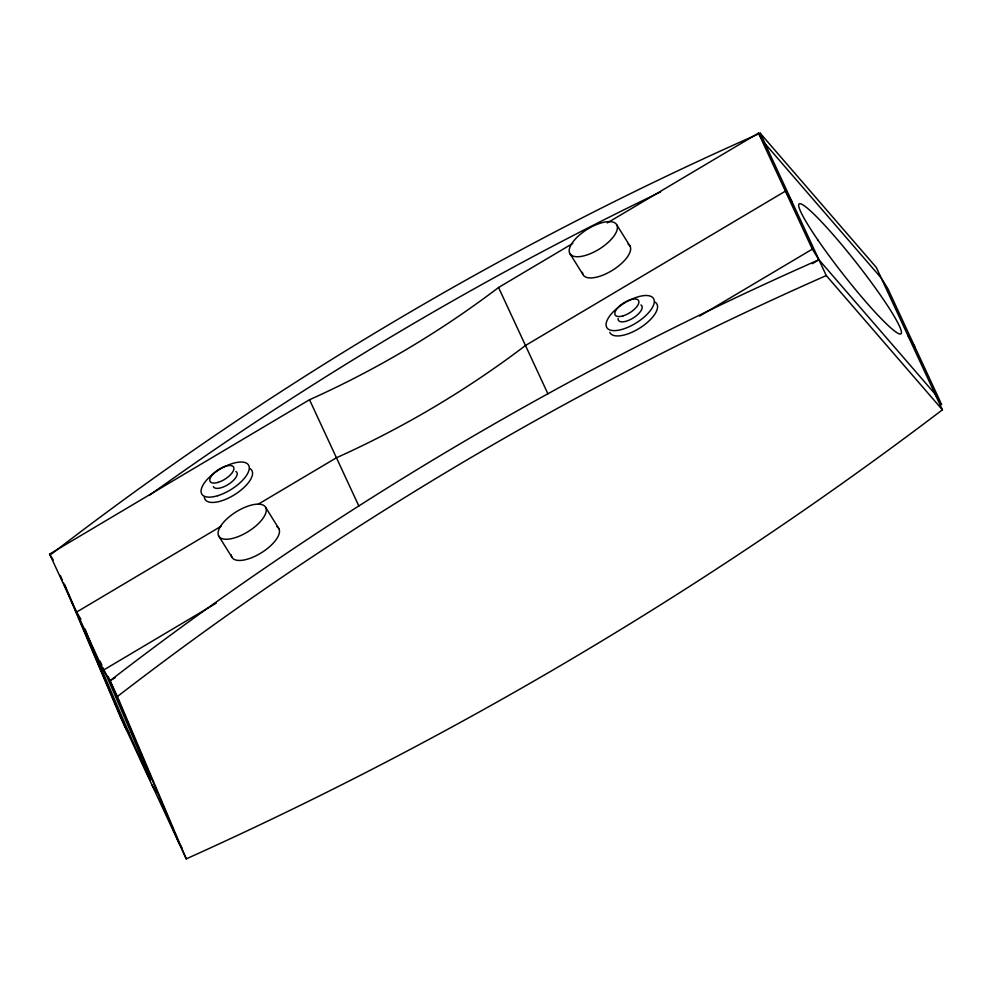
<?xml version="1.0" encoding="UTF-8"?>
<svg xmlns="http://www.w3.org/2000/svg" width="992" height="992" viewBox="0 0 992 992"><rect width="100%" height="100%" fill="white"/><g stroke="black" fill="none" stroke-linecap="round" stroke-linejoin="round"><path stroke-width="1.49" d="M181.871 847.751L178.932 843.039L110.062 680.71L103.453 670.121L49.6 554.119L309.516 399.751A883.822 801.015 -24.9 0 0 498.554 287.494L572.818 243.4M607.29 222.915L758.471 133.139L765.08 143.728L881.206 277.996L887.815 288.585L941.668 404.6L935.059 393.998L818.921 259.743L812.324 249.153L758.471 133.139M221.067 526.281L76.52 612.114L80.935 619.182M258.205 504.221L336.449 457.758A883.822 801.015 -24.9 0 0 525.475 345.501L785.391 191.146L792 201.736M103.453 670.121L216.169 603.186M699.596 316.088L812.324 249.153M115.382 677.548L110.062 680.71A3108.866 2817.59 -24.9 0 1 818.921 259.743L812.262 263.698M51.311 554.156A3108.866 2817.59 -24.9 0 1 760.182 133.188L876.308 267.443L942.4 409.82A3535.314 3204.073 -24.9 0 1 186.273 858.861L120.181 716.484L63.389 582.639M760.182 133.188L826.274 275.565L942.4 409.82M908.126 335.99L914.736 346.592M616.937 225.159A27.516 11.557 -32 0 1 585.739 255.341A27.516 11.557 -32 0 1 577.257 237.063A27.516 11.557 -32 0 1 616.937 225.159L630.156 246.338M569.681 253.22L582.899 274.4M265.806 507.681A27.516 11.557 -32 0 1 234.596 537.862A27.516 11.557 -32 0 1 226.126 519.597A27.516 11.557 -32 0 1 265.806 507.681L279.025 528.86M218.55 535.742L231.756 556.921M49.6 554.119L53.27 559.996M128.749 732.914L125.079 727.024L64.666 584.635M151.999 785.032L156.414 792.1M498.554 287.494L547.919 393.836M309.516 399.751L358.881 506.094M108.116 676.519L117.403 696.533L186.273 858.861M60.376 575.521L62.186 579.787M640.931 304.941A13.752 5.778 -32 0 1 632.598 318.358A13.752 5.778 -32 0 1 618.103 318.494M626.485 301.816A27.516 11.557 -32 0 1 652.786 306.764A27.516 11.557 -32 0 1 611.853 330.46A27.516 11.557 -32 0 1 625.258 302.535M655.005 302.089A27.516 11.557 -32 0 1 641.39 327A27.516 11.557 -32 0 1 609.82 332.407M276.942 526.616A27.516 11.557 -32 0 1 261.305 552.817A27.516 11.557 -32 0 1 231.272 554.875M235.935 471.448A13.752 5.778 -32 0 1 229.127 483.91A13.752 5.778 -32 0 1 213.342 486.613M250.021 468.608A27.516 11.557 -32 0 1 234.385 494.81A27.516 11.557 -32 0 1 204.34 496.88M628.085 244.082A27.516 11.557 -32 0 1 612.448 270.295A27.516 11.557 -32 0 1 582.403 272.354M103.032 667.814A82.534 1.054 66.7 0 1 148.304 774.169A82.534 1.054 66.7 0 1 125.203 724.135A82.534 1.054 66.7 0 1 85.114 629.027M100.155 661.292A82.534 1.054 66.7 0 1 101.854 665.148M149.222 495.43A3108.866 2817.59 -24.9 0 1 660.672 191.865M117.403 696.533A3108.866 2817.59 -24.9 0 1 826.274 275.565M623.063 315.853A13.752 5.778 -32 0 0 638.662 300.762A13.752 5.778 -32 0 0 618.822 306.726A13.752 5.778 -32 0 0 623.063 315.853M217.583 495.74A27.516 11.557 -32 0 0 248.794 465.558A27.516 11.557 -32 0 0 209.114 477.474A27.516 11.557 -32 0 0 217.583 495.74M218.066 482.372A13.752 5.778 -32 0 0 233.678 467.282A13.752 5.778 -32 0 0 213.826 473.234A13.752 5.778 -32 0 0 218.066 482.372M818.028 240.213A82.534 8.754 51.9 0 0 900.91 333.87A82.534 8.754 51.9 0 0 831.259 232.512A82.534 8.754 51.9 0 0 818.028 240.213"/></g></svg>
